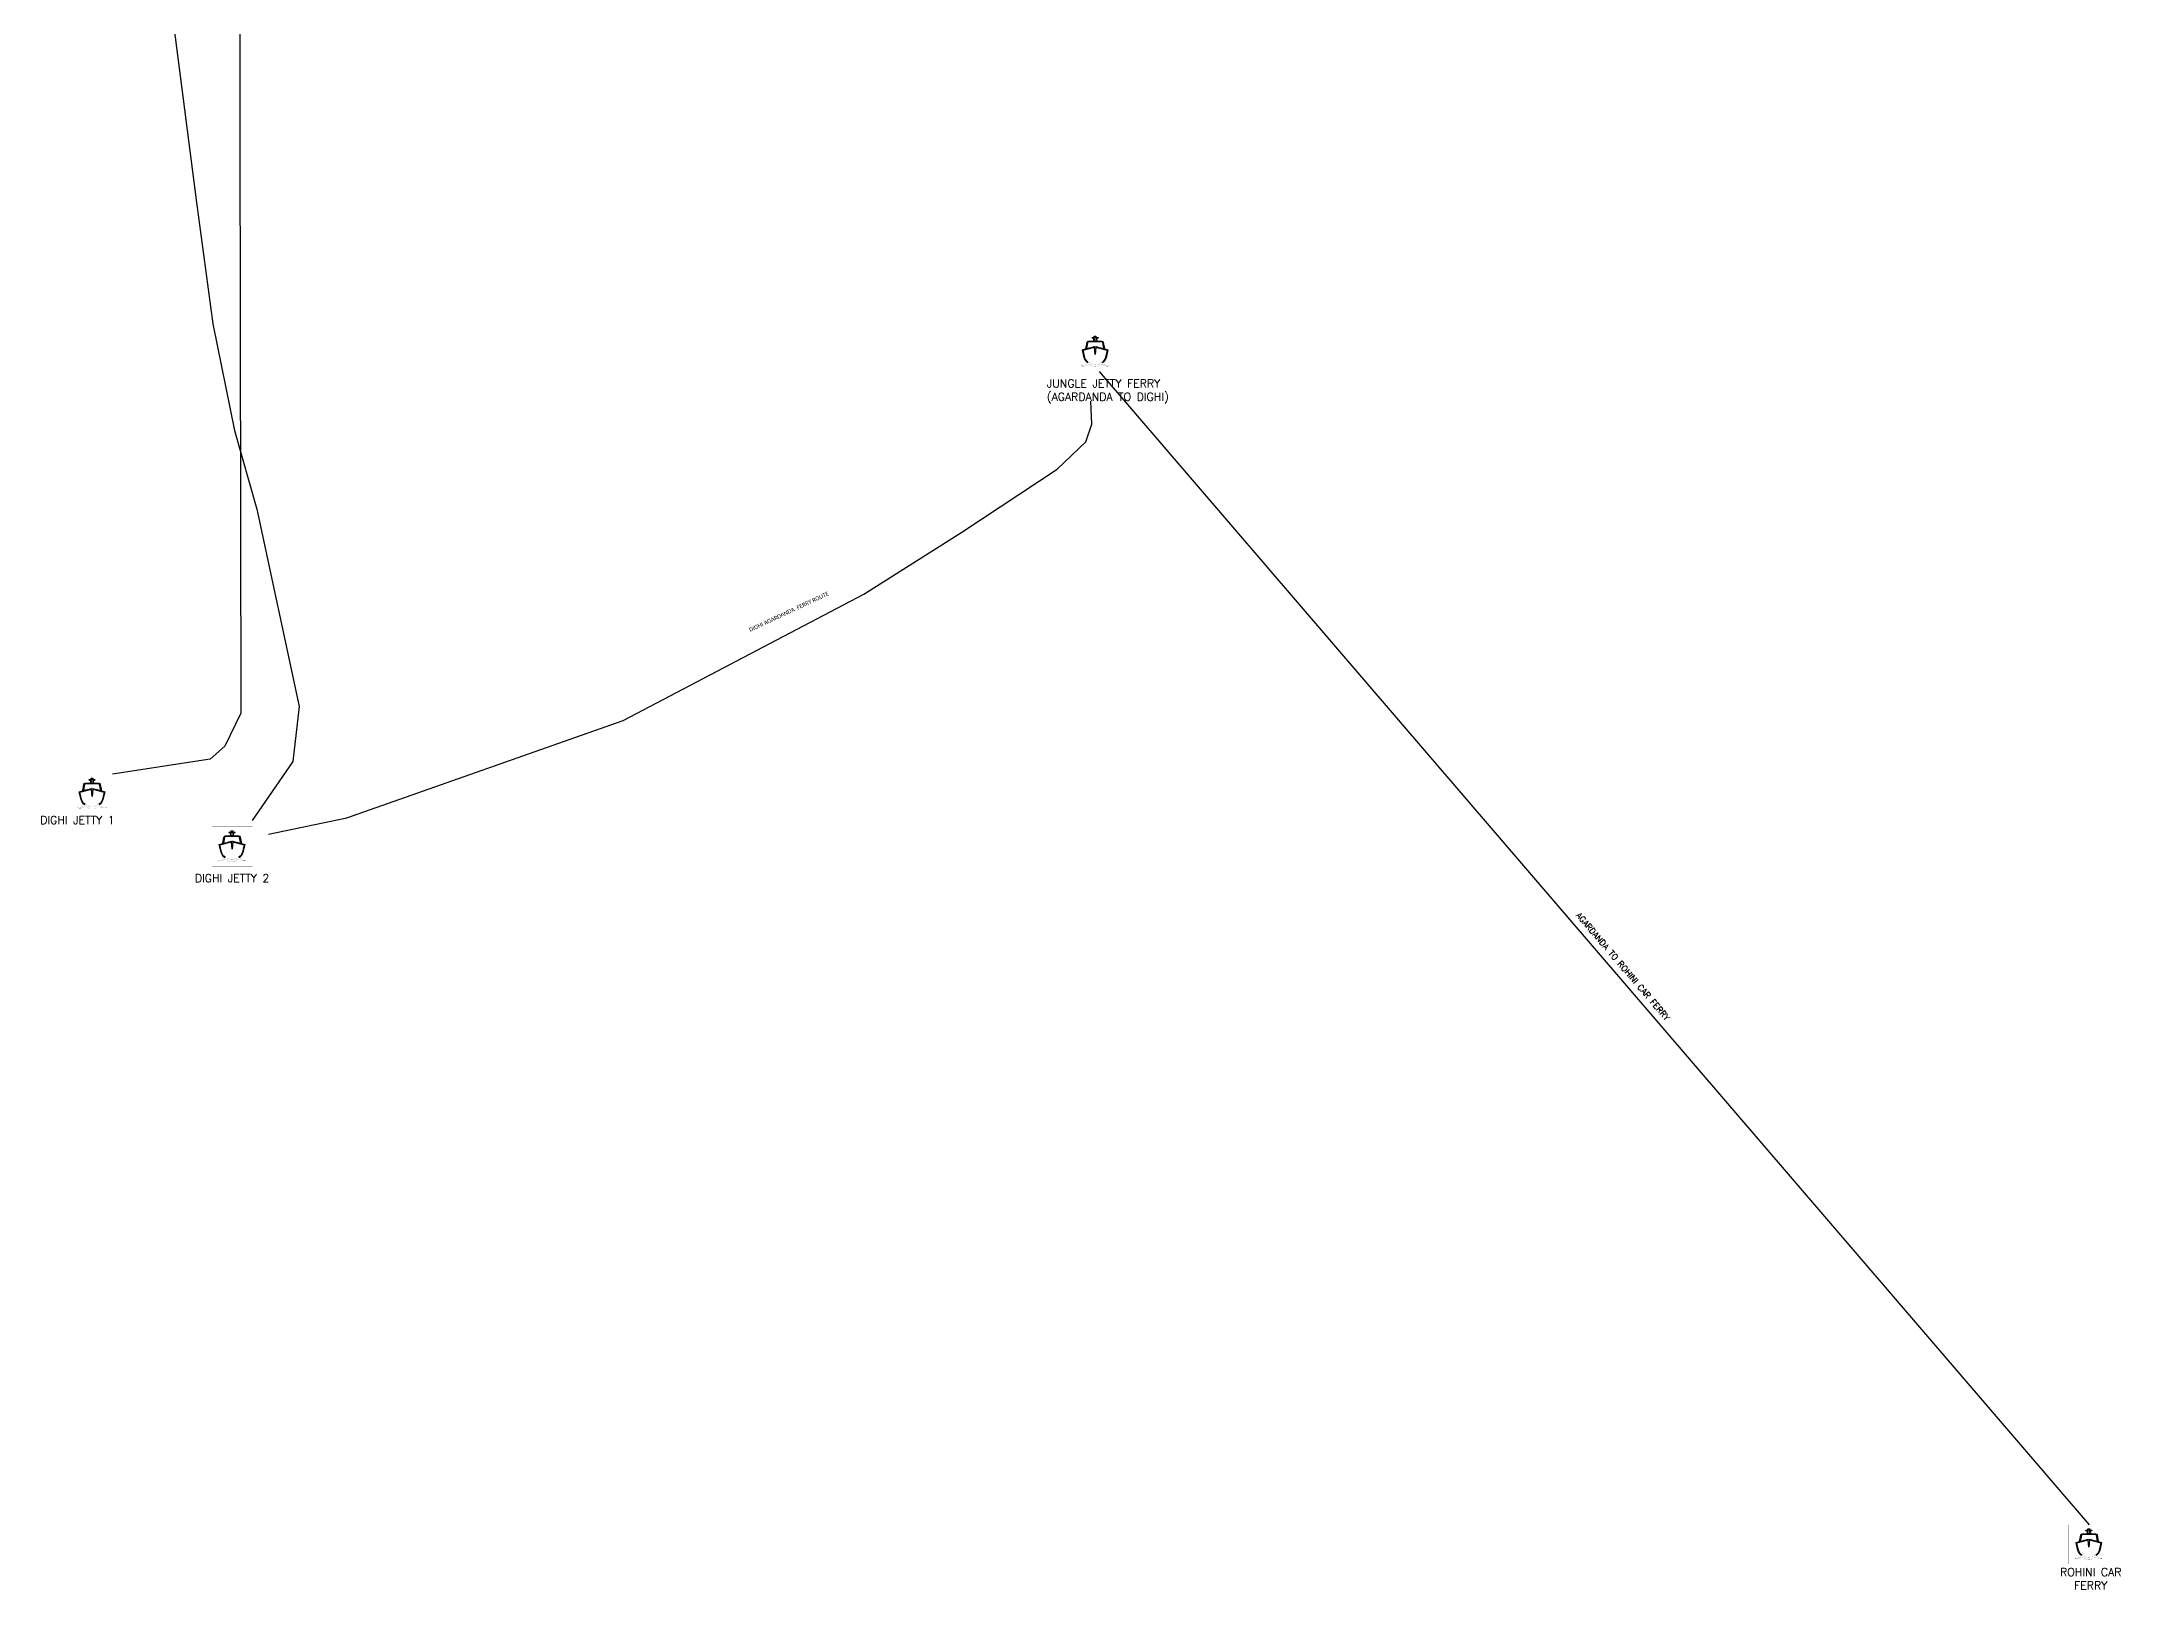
# Model space of a CAD drawing. Header units: metres. Extents: x 284933 to 290510, y 2018607 to 2026344.
# Drawn here: x 285314 to 290510, y 2018607 to 2022476 of the extents above; entities that cross this region are included whole.
import ezdxf

# ---------------------------------------------------------------- set-up
doc = ezdxf.new("R2010")
doc.units = ezdxf.units.M
doc.linetypes.add('HIDDEN', pattern=[0.375, 0.25, -0.125])
for name, color, linetype in [('FERRY', 14, 'Continuous'), ('FERRY ROUTE', 5, 'Continuous'), ('FERRY ROUTE TEXT', 7, 'Continuous'), ('JETTY TEXT', 7, 'Continuous')]:
    doc.layers.add(name, color=color, linetype=linetype)
doc.styles.get("Standard").update_dxf_attribs({"font": 'simplex.shx'})
doc.linetypes.add('FENCELINE2', pattern='A,0.25,-0.1,[132,ltypeshp.shx,S=0.1,R=0,X=-0.1,Y=0],-0.1,1', length=1.45)

# ---------------------------------------------------------------- blocks, each defined once
blk = doc.blocks.new('TUYJYHJ')
h = blk.add_hatch(color=256)
h.dxf.hatch_style = 1
h.paths.add_polyline_path([(-17427, 33760, 0.3927863), (-17566, 33889), (-18045, 33889), (-18075, 34080), (-17901, 34205), (-17918, 34237), (-18098, 34237), (-18112, 34354), (-18272, 34355), (-18285, 34236), (-18465, 34234), (-18482, 34202), (-18306, 34078), (-18333, 33889), (-18821, 33889, 0.3808527), (-18952, 33762), (-19066, 33168), (-19383, 33085), (-19217, 32340, 0.1416171), (-18869, 31851, 0.0136089), (-18837, 31886, -0.1415696), (-19171, 32353), (-19326, 33051), (-18254, 33330), (-18191, 32633), (-18127, 33330), (-17055, 33051), (-17210, 32353, -0.1421711), (-17546, 31885, 0.0134174), (-17514, 31849, 0.1421217), (-17165, 32340), (-16999, 33085), (-17315, 33168)])
h.paths.add_polyline_path([(-17377, 33184), (-18191, 33396), (-19003, 33184), (-18894, 33755, -0.3875835), (-18819, 33831), (-17566, 33831, -0.4030462), (-17485, 33753)], flags=16)
h.paths.add_polyline_path([(-17522, 33276), (-18153, 33444, 0.1099752), (-18246, 33444), (-18863, 33280, -0.3953326), (-18920, 33345), (-18859, 33724, -0.2949015), (-18804, 33783), (-17594, 33782, -0.3365152), (-17524, 33736), (-17447, 33341, -0.3840616)], flags=0)
h.paths.add_polyline_path([(-18093, 33889), (-18286, 33889), (-18255, 34100), (-18379, 34188), (-18243, 34190), (-18230, 34308), (-18154, 34307), (-18140, 34190), (-18003, 34190), (-18126, 34101)], flags=16)
at = {"const_width": 10}
blk.add_lwpolyline([(-20070, 34743), (-16263, 34743), (-16263, 31059), (-20070, 31059)], close=True, dxfattribs=at)
at = {"flags": 128}
for points in [[(-18869, 31851, -0.1416171), (-19217, 32340), (-19383, 33085), (-19066, 33168), (-18952, 33762, -0.3808527), (-18821, 33889), (-18333, 33889), (-18306, 34078), (-18482, 34202), (-18465, 34234), (-18285, 34236), (-18272, 34355), (-18112, 34354), (-18112, 34354), (-18098, 34237), (-17918, 34237), (-17901, 34205), (-18075, 34080), (-18045, 33889), (-17565, 33889), (-17565, 33889, -0.3919775), (-17427, 33760), (-17315, 33168), (-16999, 33085), (-17165, 32340, -0.1421217), (-17514, 31849)], [(-18837, 31886, -0.1415696), (-19171, 32353), (-19326, 33051), (-18254, 33330)], [(-17377, 33184), (-17485, 33753, 0.4019781), (-17565, 33831), (-18819, 33831, 0.3875835), (-18894, 33755), (-19003, 33184)], [(-18127, 33330), (-17055, 33051), (-17210, 32353, -0.1421711), (-17546, 31885)]]:
    blk.add_lwpolyline(points, format="xyb", dxfattribs=at)
for points in [[(-19003, 33184), (-18191, 33396), (-17377, 33184)], [(-18286, 33889), (-18255, 34100), (-18379, 34188), (-18243, 34190), (-18230, 34308), (-18154, 34307), (-18140, 34190), (-18003, 34190), (-18126, 34101), (-18093, 33889)], [(-18093, 33889), (-18286, 33889)], [(-18127, 33330), (-18191, 32633), (-18254, 33330)]]:
    blk.add_lwpolyline(points, dxfattribs=at)
at = {"const_width": 10, "flags": 128}
blk.add_lwpolyline([(-17594, 33782, -0.3365152), (-17524, 33736), (-17447, 33341, -0.3840616), (-17522, 33276), (-18153, 33444, 0.1099752), (-18246, 33444), (-18863, 33280, -0.3953326), (-18920, 33345), (-18859, 33724, -0.2949015), (-18804, 33783)], format="xyb", close=True, dxfattribs=at)
at = {"const_width": 10}
blk.add_lwpolyline([(-19531, 31574, 0.2463985), (-18801, 31932, 0.4206168), (-17584, 31932, 0.244555), (-16847, 31572, -0.2283367), (-17585, 31739, -0.420789), (-18798, 31742, -0.2663096)], format="xyb", close=True, dxfattribs=at)

msp = doc.modelspace()

# ---------------------------------------------------------------- linework, layer by layer
at = {"layer": 'FERRY ROUTE', "linetype": 'FENCELINE2', "ltscale": 10, "flags": 128}
for points in [[(285805.4, 2024695.7), (285811.7, 2020797.1), (285771.6, 2020714.4), (285735.5, 2020682.2), (285491.2, 2020644.8)], [(285805.4, 2024695.7), (285811.7, 2020797.1), (285771.6, 2020714.4), (285735.5, 2020682.2), (285491.2, 2020644.8)], [(287957.5, 2021651.1), (290431.6, 2018768.3)]]:
    msp.add_lwpolyline(points, dxfattribs=at)
at = {"layer": 'FERRY ROUTE', "linetype": 'FENCELINE2', "ltscale": 10}
for points in [[(285367.9, 2024443.1), (285330.8, 2024351), (285335.8, 2024251.9), (285354, 2024122.7), (285394.6, 2023868.8), (285425.1, 2023686.5), (285490.8, 2023407.6), (285533.8, 2023193.3), (285604.4, 2022822.8), (285700.8, 2022073.1), (285741.6, 2021770), (285795.8, 2021503.8), (285851.4, 2021306.8), (285957.4, 2020813.5), (285941.5, 2020675.7), (285840, 2020528.3)], [(285880.6, 2020494.4), (286077.1, 2020535.2), (286767.2, 2020778.4), (287369.1, 2021094.1), (287614.1, 2021249.1), (287852.2, 2021406.6), (287924.2, 2021474.9), (287939.3, 2021519.6), (287936.8, 2021576.6)]]:
    msp.add_lwpolyline(points, dxfattribs=at)

# ---------------------------------------------------------------- block references
at = {"layer": 'FERRY', "xscale": 0.0266638455042826, "yscale": 0.0266638455042826, "zscale": 0.0266638455042826}
for p in [(288432.2, 2020823), (285924.9, 2019718.4), (285924.9, 2019718.4), (286274.8, 2019586.4), (286274.8, 2019586.4), (290916, 2017841.9)]:
    msp.add_blockref('TUYJYHJ', p, dxfattribs=at)

# ---------------------------------------------------------------- texts
at = {"layer": 'FERRY ROUTE TEXT', "insert": (287080.9, 2021009.1), "char_height": 10, "attachment_point": 1, "rotation": 25.0268}
msp.add_mtext_dynamic_manual_height_columns('{\\fCalibri|b0|i0|c0|p34;DIGHI AGARDANDA  FERRY ROUTE }', width=441.605, gutter_width=1, heights=[16.6], dxfattribs=at)
at = {"layer": 'FERRY ROUTE TEXT', "linetype": 'HIDDEN', "ltscale": 3, "insert": (289159.3, 2020300.7), "char_height": 15, "attachment_point": 1, "rotation": 310.4868}
msp.add_mtext_dynamic_manual_height_columns('AGARDANDA TO ROHINI CAR FERRY', width=411.328, gutter_width=1, heights=[0], dxfattribs=at)
at = {"layer": 'JETTY TEXT', "char_height": 20, "attachment_point": 1}
for s, insert, width in [('JUNGLE JETTY FERRY\\P(AGARDANDA TO DIGHI)', (287826.3, 2021631.1), 380.424), ('DIGHI JETTY 1', (285310.3, 2020539.6), 380.424), ('DIGHI JETTY 1', (285310.3, 2020539.6), 380.424), ('DIGHI JETTY 2', (285696.9, 2020394.5), 380.424), ('DIGHI JETTY 2', (285696.9, 2020394.5), 380.424), ('\\pxqc;ROHINI CAR FERRY', (290333.3, 2018660), 204.759)]:
    msp.add_mtext(s, dxfattribs=dict(at, insert=insert, width=width))

doc.saveas('drawing.dxf')
